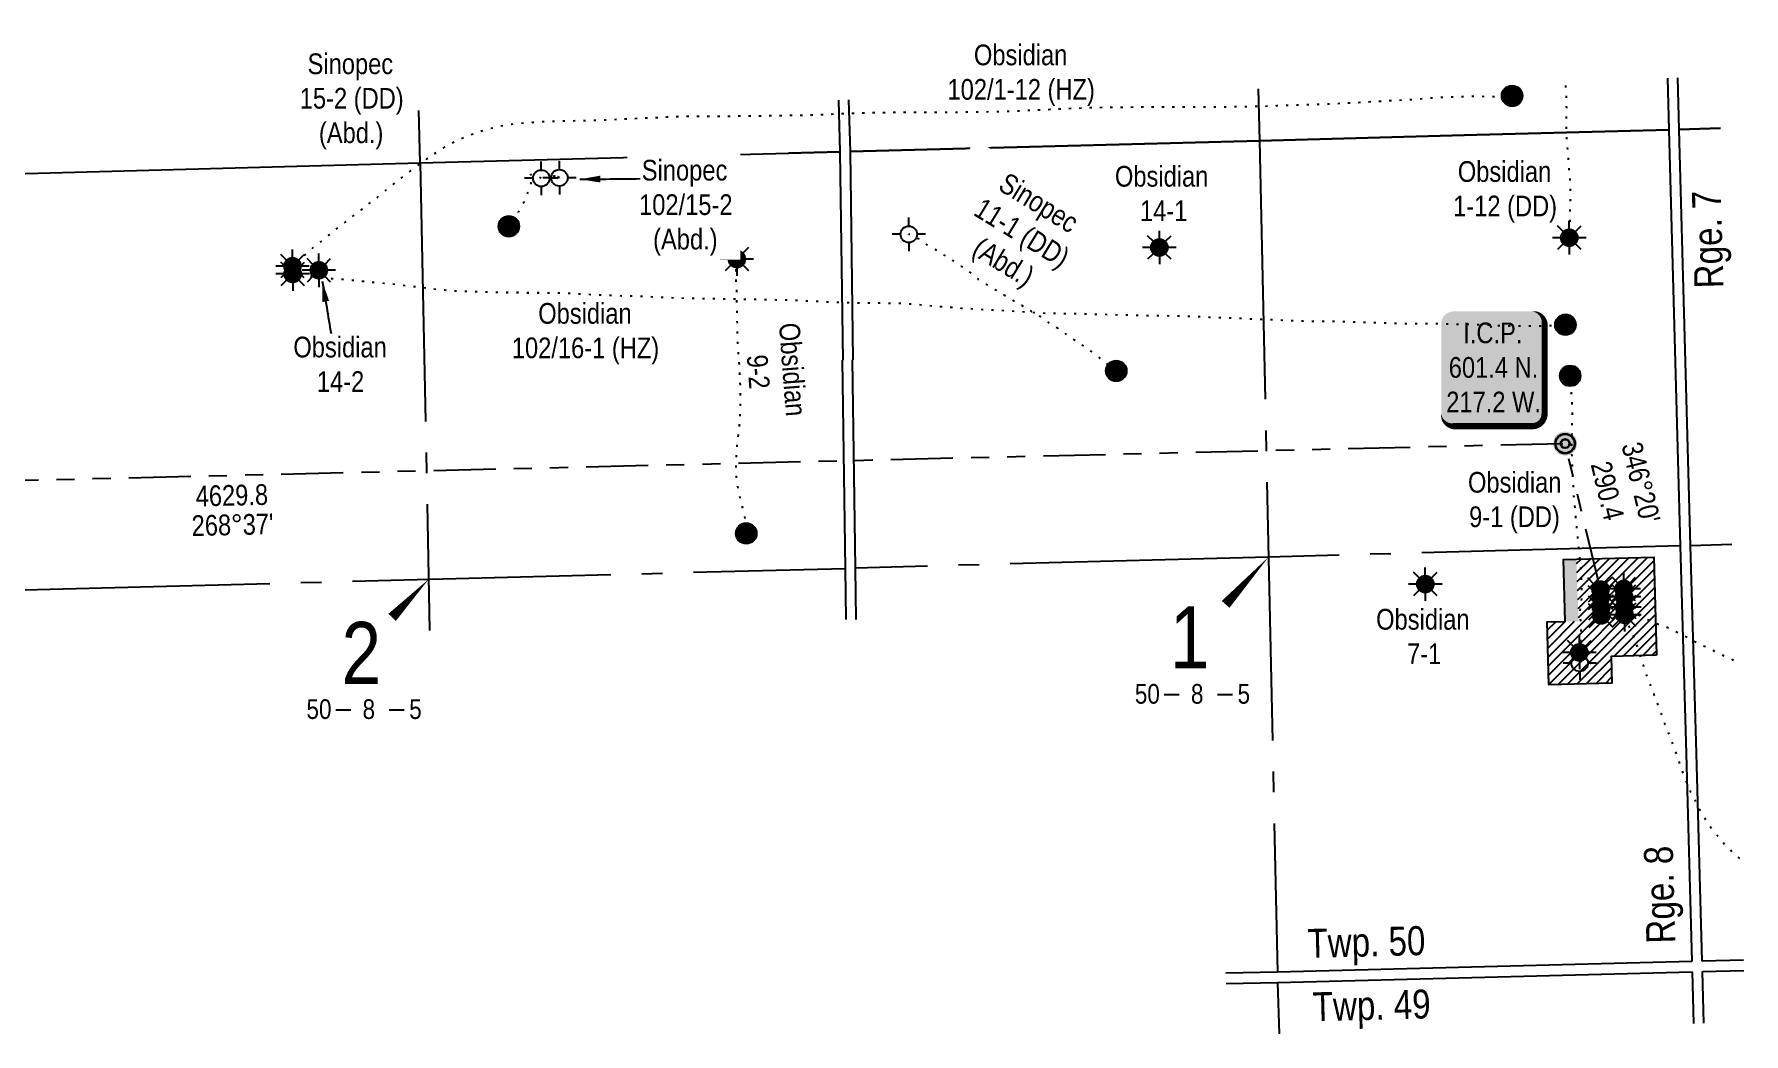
# Model space of a CAD drawing. Extents: x 626550 to 632078, y 5902939 to 5909485.
# Drawn here: x 630895 to 631722, y 5902939 to 5903422 of the extents above; entities that cross this region are included whole.
import ezdxf
from ezdxf.enums import TextEntityAlignment as Align

# ---------------------------------------------------------------- set-up
doc = ezdxf.new("R2010")
doc.units = 0
doc.header["$LTSCALE"] = 5
for name, pattern in [('foc-DOT', [1, 0.2, -0.8]), ('foc-DRILLPATH', [14.75, 6, -1.75, 1.75, -1.75, 1.75, -1.75]), ('foc-QUARTERLINE', [33, 25, -3, 2, -3])]:
    doc.linetypes.add(name, pattern=pattern)
for name, color, linetype in [('10', 1, 'Continuous'), ('9', 3, 'Continuous'), ('AB_SEC_N83UTMz11', 7, 'Continuous'), ('ABADATA-DRILL', 8, 'foc-DOT'), ('ABADATA-DRILL-T', 8, 'Continuous'), ('CG-NOTES', 7, 'Continuous'), ('D-TXT', 6, 'Continuous'), ('L-BD', 7, 'Continuous'), ('L-MON', 1, 'Continuous'), ('L-QSEC', 8, 'foc-QUARTERLINE'), ('L-SEC', 7, 'Continuous'), ('L-SECLBL', 7, 'Continuous'), ('L-SECQ', 8, 'foc-QUARTERLINE'), ('P-PDRILLPATH', 12, 'foc-DRILLPATH'), ('P-PROPOSED', 10, 'Continuous'), ('P-PROPOSED-EXISTING-H', 59, 'Continuous'), ('P-PROPOSED-H', 21, 'Continuous')]:
    doc.layers.add(name, color=color, linetype=linetype)
doc.styles.add('80', font='ARIALN.TTF', dxfattribs={"height": 10})
doc.styles.add('80CG', font='ARIALN.TTF', dxfattribs={"height": 10})
doc.styles.add('80L', font='ARIALN.TTF', dxfattribs={"height": 10})
doc.styles.add('SIMPLEX', font='ARIALN.TTF')
doc.dimstyles.new('Compass 5 000', dxfattribs={"dimscale": 5, "dimtxt": 9, "dimasz": 2, "dimexe": 0.2, "dimexo": 0.0625, "dimgap": 0.5, "dimtad": 0, "dimtih": 1, "dimtoh": 1, "dimzin": 0, "dimdsep": 46, "dimtxsty": '80CG', "dimcen": 0.1, "dimse1": 1, "dimse2": 1, "dimclrd": 256, "dimclrt": 256, "dimaunit": 1, "dimadec": 4, "dimazin": 0, "dimtfac": 0.06, "dimtofl": 0, "dimtmove": 0, "dimatfit": 1, "dimfxl": 0.2, "dimtolj": 1, "dimtzin": 0, "dimlwd": -1, "dimarcsym": 0})

# ---------------------------------------------------------------- blocks, each defined once
blk = doc.blocks.new('L-SECLBL')
at = {"layer": '9', "color": 7}
for p, q in [((-5.08, -27.83), (-12.29, -27.83)), ((20.7, -27.83), (13.5, -27.83))]:
    blk.add_line(p, q, dxfattribs=at)
at = {"layer": '10', "color": 2, "style": 'SIMPLEX'}
blk.add_attdef('SEC', text='', height=30, dxfattribs=at).set_placement((0, 0), align=Align.MIDDLE)
at = {"layer": '10', "color": 5, "style": '80L'}
blk.add_attdef('TWP', text='', height=9.5, dxfattribs=at).set_placement((-14.43, -27.37), align=Align.MIDDLE_RIGHT)
blk.add_attdef('RGE', text='', height=9.5, dxfattribs=at).set_placement((3.62, -27.37), align=Align.MIDDLE_CENTER)
blk.add_attdef('MER', text='', height=9.5, dxfattribs=at).set_placement((23.17, -27.37), align=Align.MIDDLE_LEFT)
blk = doc.blocks.new('BH-Existing')
at = {"layer": 'ABADATA-DRILL-T'}
h = blk.add_hatch(color=256, dxfattribs=at)
h.dxf.hatch_style = 1
edge = h.paths.add_edge_path()
edge.add_arc((0, 0), 0.5, 0, 360)
blk.add_circle((0, 0), 0.5, dxfattribs=at)
blk = doc.blocks.new('GAS')
h = blk.add_hatch(color=255)
h.dxf.hatch_style = 1
edge = h.paths.add_edge_path()
edge.add_arc((0, 0), 0.9, 0, 360)
for p, q in [((-0.81, 0), (-1.62, 0)), ((-0.57, 0.57), (-1.14, 1.14)), ((0, 0.81), (0, 1.62)), ((0.57, 0.57), (1.14, 1.14)), ((1.62, 0), (0.81, 0)), ((-0.57, -0.57), (-1.14, -1.14)), ((0, -0.81), (0, -1.62)), ((1.14, -1.14), (0.57, -0.57))]:
    blk.add_line(p, q)
blk.add_circle((0, 0), 0.8)
blk = doc.blocks.new('GABD')
for p, q in [((-0.81, 0), (-1.62, 0)), ((0, 0.81), (0, 1.62)), ((1.62, 0), (0.81, 0)), ((0, -0.81), (0, -1.62))]:
    blk.add_line(p, q)
blk.add_circle((0, 0), 0.8)
blk = doc.blocks.new('WC')
at = {"layer": 'L-MON'}
h = blk.add_hatch(color=255, dxfattribs=at)
h.dxf.hatch_style = 1
edge = h.paths.add_edge_path()
edge.add_arc((0, 0), 0.9, 0, 360)
at = {"layer": 'L-MON', "color": 240, "flags": 128}
for points in [[(-0.62, 0.5), (-1.23, 1.12)], [(0.52, 0.61), (1.13, 1.21)], [(-1.18, -1.18), (-0.56, -0.57)], [(1.16, -1.18), (0.56, -0.57)]]:
    blk.add_lwpolyline(points, dxfattribs=at)
at = {"layer": 'L-MON', "color": 240}
for radius in [0.8, 0.373]:
    blk.add_circle((0, 0), radius, dxfattribs=at)
blk = doc.blocks.new('plbh')
at = {"layer": 'L-MON'}
h = blk.add_hatch(color=255, dxfattribs=at)
h.dxf.hatch_style = 1
edge = h.paths.add_edge_path()
edge.add_arc((0, 0), 1.16, 0, 360)
h = blk.add_hatch(color=256, dxfattribs=at)
h.dxf.hatch_style = 1
h.paths.add_polyline_path([(-0.96, 0, 1), (0.96, 0, 1)])
h.paths.add_polyline_path([(0.91, 0, -1), (-0.91, 0, -1)], flags=16)
h.paths.add_polyline_path([(0.45, 0, -1), (-0.45, 0, -1)], flags=0)
h = blk.add_hatch(color=256, dxfattribs=at)
h.dxf.hatch_style = 1
h.paths.add_polyline_path([(-0.45, 0, 1), (0.45, 0, 1)])
h.paths.add_polyline_path([(0.4, 0, -1), (-0.4, 0, -1)], flags=16)
at = {"layer": 'L-MON', "color": 240}
for radius in [0.96, 0.91, 0.45, 0.4]:
    blk.add_circle((0, 0), radius, dxfattribs=at)
blk = doc.blocks.new('*U527')
h = blk.add_hatch(color=255)
edge = h.paths.add_edge_path()
edge.add_line((-19, -28.5), (19, -28.5))
edge.add_arc((19, -22.5), 6, 270, 360)
edge.add_line((25, -22.5), (25, 21))
edge.add_arc((19, 21), 6, 0, 90)
edge.add_line((19, 27), (-19, 27))
edge.add_arc((-19, 21), 6, 90, 180)
edge.add_line((-25, 21), (-25, -22.5))
edge.add_arc((-19, -22.5), 6, 180, 270)
at = {"color": 14, "flags": 128}
blk.add_lwpolyline([(-19, -28.5, 3, 3, 0), (19, -28.5, 3, 3, 0.414214), (25, -22.5, 3, 3, 0), (25, 21, 3, 0, 0.414214), (19, 27, 0, 0, 0), (-19, 27, 0, 0, 0.414214), (-25, 21, 0, 0, 0), (-25, -22.5, 0, 3, 0.414214)], format="xyseb", close=True, dxfattribs=at)
at = {"color": 14, "style": '80'}
blk.add_attdef('ENTER_TEXT_001', (-26.85, -4.92), '', height=10, dxfattribs=at)

msp = doc.modelspace()

# ---------------------------------------------------------------- hatches: boundary and pattern name
at = {"layer": 'P-PROPOSED-EXISTING-H'}
h = msp.add_hatch(dxfattribs=at)
h.set_pattern_fill('ANSI31', color=256, scale=0.99968, style=0)
h.set_pattern_definition([(45, (267.639, 3033.316), (-2.2443463282, 2.2443463282), [])])
h.paths.add_polyline_path([(631641.574, 5903138.596), (631640.579, 5903168.566), (631678.055, 5903169.569), (631679.329, 5903122.102), (631657.283, 5903121.512), (631657.613, 5903108.586), (631627.155, 5903107.792), (631626.372, 5903138.252)])
at = {"layer": 'P-PROPOSED-H'}
h = msp.add_hatch(color=256, dxfattribs=at)
h.dxf.hatch_style = 1
h.paths.add_polyline_path([(631641.574, 5903138.596), (631640.579, 5903168.566), (631634.337, 5903168.398), (631635.141, 5903138.469)])

# ---------------------------------------------------------------- linework, layer by layer
at = {"layer": 'AB_SEC_N83UTMz11'}
for p, q in [((631684.532, 5903401.09), (631685.221, 5903376.107)), ((631690.247, 5903376.253), (631689.558, 5903401.236)), ((631283.597, 5903390.474), (631284.353, 5903365.493)), ((631289.379, 5903365.625), (631288.623, 5903390.607)), ((631586.27, 5903373.454), (631487.319, 5903370.8)), ((631685.221, 5903376.107), (631586.27, 5903373.454)), ((631710.211, 5903376.835), (631690.247, 5903376.253)), ((631284.353, 5903365.493), (631259.368, 5903364.827)), ((631259.368, 5903364.827), (631284.353, 5903365.493)), ((631284.353, 5903365.493), (631285.769, 5903264.784)), ((631388.349, 5903368.213), (631289.379, 5903365.625)), ((631487.319, 5903370.8), (631388.349, 5903368.213)), ((631285.412, 5903264.834), (631286.827, 5903164.124)), ((631286.827, 5903164.124), (631287.182, 5903139.337))]:
    msp.add_line(p, q, dxfattribs=at)
at = {"layer": 'ABADATA-DRILL', "flags": 128}
for points in [[(631139.884, 5903352.672), (631139.314, 5903352.857), (631138.209, 5903353.202), (631137.068, 5903353.519), (631136.007, 5903353.875), (631135.139, 5903354.162), (631134.69, 5903354.312), (631134.61, 5903354.412), (631134.665, 5903354.506), (631134.95, 5903354.429), (631135.359, 5903354.195), (631135.379, 5903354.186), (631135.402, 5903354.174), (631135.424, 5903354.159), (631135.445, 5903354.132), (631135.459, 5903354.088), (631135.468, 5903354.03), (631135.472, 5903353.963), (631135.472, 5903353.881), (631135.467, 5903353.79), (631135.462, 5903353.695), (631135.448, 5903353.585), (631135.429, 5903353.439), (631135.404, 5903353.263), (631135.376, 5903353.075), (631135.347, 5903352.874), (631135.318, 5903352.646), (631135.28, 5903352.39), (631135.245, 5903352.116), (631135.198, 5903351.83), (631135.138, 5903351.538), (631135.064, 5903351.226), (631134.981, 5903350.881), (631134.89, 5903350.548), (631134.782, 5903350.18), (631134.66, 5903349.792), (631134.516, 5903349.393), (631134.35, 5903348.981), (631134.181, 5903348.558), (631134.02, 5903348.141), (631133.85, 5903347.694), (631133.68, 5903347.209), (631133.517, 5903346.697), (631133.339, 5903346.155), (631133.146, 5903345.597), (631132.939, 5903345.021), (631132.725, 5903344.445), (631132.518, 5903343.867), (631132.288, 5903343.235), (631132.037, 5903342.608), (631131.745, 5903341.955), (631131.432, 5903341.304), (631131.11, 5903340.66), (631130.772, 5903340.035), (631130.416, 5903339.415), (631130.055, 5903338.798), (631129.688, 5903338.143), (631129.35, 5903337.508), (631129.014, 5903336.869), (631128.67, 5903336.214), (631128.339, 5903335.595), (631128.012, 5903335.003), (631127.661, 5903334.404), (631127.304, 5903333.836), (631127.037, 5903333.446), (631126.364, 5903332.513), (631124.191, 5903329.493)], [(631148.648, 5903352.911), (631148.632, 5903352.918), (631148.095, 5903353.198), (631147.452, 5903353.551), (631146.149, 5903354.311), (631145.712, 5903354.564), (631145.633, 5903354.609), (631145.514, 5903354.666), (631145.403, 5903354.681), (631145.317, 5903354.636), (631145.272, 5903354.527), (631145.257, 5903354.369), (631145.256, 5903354.194), (631145.268, 5903354.044), (631145.311, 5903353.84), (631145.34, 5903353.774), (631145.379, 5903353.72), (631145.476, 5903353.667), (631145.608, 5903353.691), (631145.675, 5903353.713), (631145.811, 5903353.751), (631145.931, 5903353.777), (631146.023, 5903353.78), (631146.066, 5903353.773), (631146.106, 5903353.767), (631146.179, 5903353.749), (631146.266, 5903353.749), (631146.408, 5903353.773), (631146.498, 5903353.793), (631146.59, 5903353.815), (631146.913, 5903353.891), (631146.95, 5903353.902), (631147.084, 5903353.939), (631147.203, 5903353.979), (631147.263, 5903353.998), (631147.317, 5903354.007), (631147.401, 5903353.982), (631147.417, 5903353.918), (631147.452, 5903353.831), (631147.557, 5903353.739), (631147.682, 5903353.665), (631147.836, 5903353.599), (631147.934, 5903353.579), (631148.048, 5903353.54), (631148.144, 5903353.502), (631148.255, 5903353.478), (631148.36, 5903353.461), (631148.456, 5903353.443), (631148.541, 5903353.428), (631148.617, 5903353.407), (631148.687, 5903353.389), (631148.75, 5903353.379), (631148.798, 5903353.355), (631148.846, 5903353.331), (631148.897, 5903353.315), (631148.93, 5903353.291), (631148.943, 5903353.266), (631148.939, 5903353.236), (631148.93, 5903353.176), (631148.953, 5903353.099), (631148.99, 5903353.028), (631149.02, 5903352.918), (631149.034, 5903352.879), (631149.049, 5903352.867)], [(631317.987, 5903325.713), (631317.987, 5903325.713), (631317.944, 5903325.714), (631317.832, 5903325.701), (631317.723, 5903325.655), (631317.657, 5903325.609), (631317.618, 5903325.575), (631317.665, 5903325.584), (631317.796, 5903325.635), (631317.928, 5903325.679), (631317.97, 5903325.682), (631318.015, 5903325.681), (631318.068, 5903325.675), (631318.141, 5903325.659), (631318.259, 5903325.623), (631318.413, 5903325.564), (631318.585, 5903325.496), (631318.767, 5903325.419), (631318.958, 5903325.324), (631319.161, 5903325.22), (631319.387, 5903325.096), (631319.648, 5903324.95), (631319.94, 5903324.791), (631320.26, 5903324.622), (631320.6, 5903324.446), (631320.965, 5903324.256), (631321.349, 5903324.036), (631321.746, 5903323.792), (631322.168, 5903323.529), (631322.613, 5903323.246), (631323.074, 5903322.941), (631323.556, 5903322.604), (631324.064, 5903322.237), (631324.582, 5903321.856), (631325.115, 5903321.473), (631325.671, 5903321.096), (631326.256, 5903320.732), (631326.863, 5903320.373), (631327.491, 5903320.005), (631328.124, 5903319.632), (631328.742, 5903319.267), (631329.337, 5903318.91), (631329.924, 5903318.551), (631331.074, 5903317.84), (631331.606, 5903317.494), (631332.123, 5903317.148), (631332.643, 5903316.802), (631333.16, 5903316.459), (631333.679, 5903316.138), (631334.228, 5903315.833), (631334.814, 5903315.511), (631335.429, 5903315.153), (631336.035, 5903314.774), (631336.613, 5903314.4), (631337.183, 5903314.035), (631337.756, 5903313.666), (631338.323, 5903313.301), (631338.863, 5903312.956), (631339.405, 5903312.6), (631339.948, 5903312.22), (631340.482, 5903311.807), (631341.032, 5903311.372), (631341.626, 5903310.945), (631342.26, 5903310.538), (631342.911, 5903310.138), (631343.565, 5903309.74), (631344.209, 5903309.34), (631344.845, 5903308.92), (631345.508, 5903308.465), (631346.181, 5903307.986), (631346.853, 5903307.489), (631347.507, 5903306.977), (631348.147, 5903306.454), (631348.774, 5903305.926), (631349.386, 5903305.398), (631349.983, 5903304.879), (631350.597, 5903304.373), (631351.238, 5903303.878), (631351.878, 5903303.42), (631352.512, 5903303.005), (631353.136, 5903302.614), (631353.759, 5903302.234), (631354.394, 5903301.856), (631355.02, 5903301.48), (631355.615, 5903301.126), (631356.169, 5903300.794), (631356.708, 5903300.458), (631357.243, 5903300.125), (631357.797, 5903299.78), (631358.367, 5903299.426), (631358.932, 5903299.071), (631359.504, 5903298.727), (631360.076, 5903298.39), (631360.641, 5903298.053), (631361.193, 5903297.715), (631361.76, 5903297.37), (631362.403, 5903296.973), (631362.97, 5903296.638), (631363.549, 5903296.321), (631364.118, 5903296.012), (631364.654, 5903295.696), (631365.171, 5903295.37), (631365.705, 5903295.047), (631366.258, 5903294.735), (631366.819, 5903294.43), (631367.393, 5903294.128), (631368.011, 5903293.827), (631368.67, 5903293.503), (631369.388, 5903293.145), (631370.107, 5903292.752), (631370.786, 5903292.335), (631371.451, 5903291.89), (631372.149, 5903291.414), (631372.89, 5903290.937), (631373.63, 5903290.477), (631374.337, 5903290.029), (631375.005, 5903289.589), (631375.667, 5903289.16), (631376.351, 5903288.726), (631377.028, 5903288.312), (631377.692, 5903287.9), (631378.371, 5903287.488), (631379.054, 5903287.094), (631379.718, 5903286.714), (631380.34, 5903286.351), (631380.94, 5903286.005), (631382.147, 5903285.285), (631382.736, 5903284.906), (631383.792, 5903284.137), (631384.265, 5903283.75), (631385.229, 5903282.994), (631386.236, 5903282.293), (631386.735, 5903281.969), (631387.226, 5903281.653), (631387.747, 5903281.339), (631388.317, 5903281.007), (631388.904, 5903280.666), (631389.493, 5903280.327), (631390.128, 5903279.966), (631390.739, 5903279.575), (631391.313, 5903279.171), (631391.867, 5903278.768), (631392.4, 5903278.365), (631392.937, 5903277.96), (631393.468, 5903277.562), (631393.991, 5903277.173), (631394.509, 5903276.797), (631395.009, 5903276.438), (631395.509, 5903276.084), (631396.024, 5903275.736), (631396.561, 5903275.388), (631397.111, 5903275.033), (631397.689, 5903274.653), (631398.282, 5903274.254), (631398.889, 5903273.846), (631399.498, 5903273.44), (631400.117, 5903273.024), (631400.738, 5903272.608), (631401.35, 5903272.195), (631401.964, 5903271.774), (631402.581, 5903271.356), (631403.202, 5903270.94), (631403.822, 5903270.514), (631404.439, 5903270.069), (631405.052, 5903269.61), (631405.667, 5903269.142), (631406.283, 5903268.661), (631406.904, 5903268.168), (631407.523, 5903267.672), (631408.14, 5903267.164), (631408.761, 5903266.653), (631412.224, 5903263.936), (631413.305, 5903263.113), (631417.986, 5903259.567)], [(631234.484, 5903313.617), (631234.487, 5903313.617), (631234.501, 5903313.555), (631234.483, 5903313.389), (631234.429, 5903313.083), (631234.348, 5903312.678), (631234.229, 5903312.167), (631234.097, 5903311.576), (631234.001, 5903310.888), (631233.968, 5903310.096), (631233.965, 5903309.191), (631233.958, 5903308.143), (631233.953, 5903306.967), (631233.959, 5903305.73), (631233.986, 5903304.395), (631234, 5903303.022), (631234.051, 5903301.533), (631234.136, 5903299.965), (631234.238, 5903298.267), (631234.312, 5903296.641), (631234.338, 5903294.851), (631234.342, 5903292.985), (631234.352, 5903291.057), (631234.379, 5903289.04), (631234.424, 5903287.02), (631234.484, 5903284.909), (631234.551, 5903282.655), (631234.632, 5903280.404), (631234.682, 5903278.117), (631234.702, 5903275.724), (631234.751, 5903273.372), (631234.865, 5903271.021), (631235.062, 5903268.653), (631235.294, 5903266.301), (631235.476, 5903263.933), (631235.608, 5903261.471), (631235.738, 5903259.108), (631235.868, 5903256.718), (631235.971, 5903254.315), (631236.017, 5903251.898), (631236.058, 5903249.663), (631236.126, 5903247.322), (631236.115, 5903244.986), (631236.048, 5903242.673), (631235.978, 5903240.375), (631235.876, 5903237.984), (631235.759, 5903235.745), (631235.572, 5903233.357), (631235.311, 5903230.996), (631235.044, 5903228.688), (631234.773, 5903226.34), (631234.518, 5903224.012), (631234.327, 5903221.666), (631234.198, 5903219.352), (631234.093, 5903216.968), (631233.993, 5903214.677), (631233.945, 5903212.309), (631233.997, 5903209.925), (631234.159, 5903207.561), (631234.48, 5903205.226), (631234.909, 5903202.9), (631235.39, 5903200.555), (631235.886, 5903198.34), (631236.483, 5903195.963), (631237.108, 5903193.704), (631237.69, 5903191.409), (631238.154, 5903189.163), (631238.518, 5903186.842), (631238.787, 5903184.494), (631239.039, 5903181.004)], [(631641.96, 5903123.783), (631641.96, 5903123.783), (631641.947, 5903123.788), (631641.858, 5903123.94), (631641.782, 5903124.356), (631641.849, 5903125.103), (631642.086, 5903126.098), (631642.389, 5903127.274), (631642.632, 5903128.543), (631642.767, 5903129.883), (631642.79, 5903131.319), (631642.775, 5903132.787), (631642.781, 5903134.27), (631642.755, 5903135.762), (631642.721, 5903137.267), (631642.67, 5903138.748), (631642.55, 5903140.186), (631642.402, 5903141.757), (631642.369, 5903143.299), (631642.503, 5903144.901), (631642.727, 5903146.583), (631642.988, 5903148.348), (631643.144, 5903150.046), (631643.147, 5903152.027), (631643.107, 5903153.926), (631643.073, 5903155.949), (631643.036, 5903158.026), (631642.996, 5903160.018), (631642.89, 5903162.148), (631642.698, 5903164.371), (631642.465, 5903166.581), (631642.247, 5903168.863), (631642.038, 5903171.178), (631641.766, 5903173.527), (631641.528, 5903175.864), (631641.322, 5903178.104), (631641.05, 5903180.597), (631640.837, 5903182.88), (631640.645, 5903185.145), (631640.422, 5903187.5), (631640.209, 5903189.87), (631640.025, 5903192.178), (631639.788, 5903194.62), (631639.556, 5903196.862), (631639.352, 5903199.195), (631639.194, 5903201.561), (631639.08, 5903203.949), (631638.963, 5903206.312), (631638.837, 5903208.682), (631638.73, 5903211.037), (631638.644, 5903213.403), (631638.537, 5903215.771), (631638.431, 5903218.154), (631638.383, 5903220.534), (631638.37, 5903222.912), (631638.374, 5903225.288), (631638.391, 5903227.679), (631638.457, 5903230.092), (631638.518, 5903232.412), (631638.56, 5903234.769), (631638.662, 5903237.135), (631638.672, 5903239.517), (631638.571, 5903241.892), (631638.476, 5903244.265), (631638.33, 5903246.647), (631638.152, 5903248.913), (631637.983, 5903251.242), (631637.816, 5903253.573), (631637.539, 5903257.184)], [(631664.049, 5903141.653), (631664.03, 5903141.627), (631663.948, 5903141.622), (631663.816, 5903141.674), (631663.768, 5903141.6), (631663.79, 5903141.375), (631663.808, 5903141.151), (631663.792, 5903140.938), (631663.704, 5903140.75), (631663.669, 5903140.679), (631663.664, 5903140.662), (631663.573, 5903140.602), (631663.548, 5903140.801), (631663.641, 5903140.956), (631663.718, 5903141.068), (631663.583, 5903141.162), (631663.521, 5903141.426), (631663.568, 5903141.887), (631663.468, 5903142.254), (631663.317, 5903142.37), (631663.251, 5903142.038), (631663.256, 5903141.946), (631663.266, 5903141.854), (631663.282, 5903141.737), (631663.326, 5903141.575), (631663.412, 5903141.38), (631663.52, 5903141.175), (631663.654, 5903140.957), (631663.841, 5903140.674), (631664.076, 5903140.323), (631664.343, 5903139.898), (631664.606, 5903139.437), (631664.854, 5903138.964), (631665.075, 5903138.482), (631665.264, 5903137.965), (631665.45, 5903137.405), (631665.652, 5903136.778), (631665.886, 5903136.101), (631666.181, 5903135.382), (631666.537, 5903134.636), (631666.936, 5903133.847), (631667.373, 5903132.979), (631667.829, 5903132.016), (631668.298, 5903130.971), (631668.752, 5903129.856), (631669.164, 5903128.689), (631669.543, 5903127.474), (631669.916, 5903126.181), (631670.298, 5903124.864), (631670.71, 5903123.505), (631671.187, 5903122.082), (631671.724, 5903120.584), (631672.262, 5903119.036), (631672.776, 5903117.449), (631673.279, 5903115.818), (631673.808, 5903114.124), (631674.383, 5903112.409), (631675.048, 5903110.625), (631675.788, 5903108.812), (631676.564, 5903106.972), (631677.323, 5903105.11), (631678.066, 5903103.208), (631678.754, 5903101.403), (631678.797, 5903101.292), (631679.511, 5903099.343), (631680.213, 5903097.37), (631680.889, 5903095.44), (631680.913, 5903095.371), (631681.639, 5903093.352), (631682.406, 5903091.303), (631683.202, 5903089.211), (631684.02, 5903087.101), (631684.846, 5903084.99), (631685.668, 5903082.87), (631686.479, 5903080.734), (631687.289, 5903078.585), (631688.082, 5903076.404), (631688.861, 5903074.187), (631689.649, 5903071.925), (631690.428, 5903069.686), (631691.219, 5903067.419), (631692.042, 5903065.151), (631692.878, 5903062.951), (631693.749, 5903060.739), (631693.76, 5903060.712), (631694.669, 5903058.494), (631695.647, 5903056.297), (631696.684, 5903054.168), (631697.788, 5903052.042), (631698.905, 5903049.92), (631700.041, 5903047.805), (631701.222, 5903045.705), (631702.457, 5903043.646), (631703.748, 5903041.613), (631705.094, 5903039.619), (631706.516, 5903037.653), (631707.982, 5903035.757), (631709.482, 5903033.946), (631711.068, 5903032.136), (631712.679, 5903030.385), (631714.345, 5903028.66), (631716.019, 5903027.004), (631717.775, 5903025.369), (631719.546, 5903023.817), (631720.023, 5903023.419)], [(631663.946, 5903145.407), (631663.926, 5903145.414), (631663.84, 5903145.441), (631663.691, 5903145.5), (631663.526, 5903145.583), (631663.34, 5903145.695), (631663.303, 5903145.754), (631663.515, 5903145.72), (631663.644, 5903145.666), (631663.639, 5903145.636), (631663.633, 5903145.583), (631663.611, 5903145.48), (631663.609, 5903145.362), (631663.652, 5903145.189), (631663.73, 5903145.078), (631663.776, 5903145.039), (631663.592, 5903144.902), (631663.427, 5903144.82), (631663.453, 5903144.86), (631663.485, 5903144.806), (631663.51, 5903144.707), (631663.513, 5903144.692), (631663.516, 5903144.68), (631663.526, 5903144.652), (631663.581, 5903144.584), (631663.696, 5903144.492), (631663.879, 5903144.402), (631664.133, 5903144.317), (631664.456, 5903144.215), (631664.83, 5903144.088), (631665.254, 5903143.937), (631665.717, 5903143.765), (631666.205, 5903143.566), (631666.714, 5903143.327), (631667.272, 5903143.055), (631667.928, 5903142.763), (631668.671, 5903142.461), (631669.486, 5903142.116), (631670.333, 5903141.717), (631671.192, 5903141.28), (631672.065, 5903140.827), (631672.948, 5903140.371), (631673.861, 5903139.923), (631674.841, 5903139.488), (631675.866, 5903139.058), (631676.913, 5903138.617), (631677.976, 5903138.171), (631679.097, 5903137.704), (631680.295, 5903137.227), (631681.612, 5903136.726), (631682.995, 5903136.206), (631684.428, 5903135.633), (631685.884, 5903134.996), (631687.399, 5903134.275), (631688.954, 5903133.497), (631690.549, 5903132.689), (631692.176, 5903131.848), (631693.811, 5903130.976), (631695.469, 5903130.073), (631697.149, 5903129.174), (631698.917, 5903128.263), (631700.738, 5903127.365), (631702.566, 5903126.475), (631704.437, 5903125.557), (631706.288, 5903124.638), (631708.147, 5903123.708), (631710.055, 5903122.783), (631712.034, 5903121.855), (631714.051, 5903120.928), (631716.1, 5903119.989), (631717.358, 5903119.407)]]:
    msp.add_lwpolyline(points, dxfattribs=at)
at = {"layer": 'L-QSEC'}
for p, q in [((631081.355, 5903360.083), (631080.618, 5903385.391)), ((631081.355, 5903360.083), (631085.88, 5903134.144)), ((630883.605, 5903153.571), (631286.827, 5903164.124))]:
    msp.add_line(p, q, dxfattribs=at)
at = {"layer": 'L-SEC'}
for p, q in [((631487.319, 5903370.8), (631586.27, 5903373.454)), ((631586.27, 5903373.454), (631685.221, 5903376.107)), ((631685.221, 5903376.107), (631687.994, 5903275.628)), ((631690.247, 5903376.253), (631710.211, 5903376.835)), ((631693.02, 5903275.774), (631690.247, 5903376.253)), ((631289.379, 5903365.625), (631388.349, 5903368.213)), ((631290.795, 5903264.919), (631289.379, 5903365.625)), ((631388.349, 5903368.213), (631487.319, 5903370.8)), ((631687.994, 5903275.628), (631690.713, 5903174.941)), ((631695.74, 5903175.082), (631693.02, 5903275.774)), ((631291.853, 5903164.262), (631290.438, 5903264.968)), ((631690.713, 5903174.941), (631693.576, 5903074.577)), ((631698.601, 5903074.723), (631695.74, 5903175.082)), ((631292.208, 5903139.466), (631291.853, 5903164.262)), ((631693.576, 5903074.577), (631696.351, 5902974.093)), ((631701.378, 5902974.22), (631698.601, 5903074.723)), ((631495.938, 5902969.006), (631470.953, 5902968.413)), ((631596.161, 5902971.506), (631495.938, 5902969.006)), ((631696.351, 5902974.093), (631596.161, 5902971.506)), ((631596.286, 5902966.48), (631696.492, 5902969.066)), ((631696.492, 5902969.066), (631697.198, 5902944.081)), ((631721.374, 5902974.782), (631701.378, 5902974.22)), ((631701.519, 5902969.191), (631721.513, 5902969.753)), ((631702.224, 5902944.225), (631701.519, 5902969.191)), ((631471.061, 5902963.386), (631496.046, 5902963.98)), ((631496.046, 5902963.98), (631596.286, 5902966.48))]:
    msp.add_line(p, q, dxfattribs=at)
at = {"layer": 'L-SEC', "flags": 128}
msp.add_lwpolyline([(630878.51, 5903354.63), (631081.355, 5903360.083), (631259.368, 5903364.827)], dxfattribs=at)
at = {"layer": 'L-SECLBL', "flags": 128}
for points in [[(631491.629, 5903169.611, 0, 4.998, 0), (631470.871, 5903146.713, 0, 0, 0)], [(631085.386, 5903158.851, 0, 4.998, 0), (631067.727, 5903140.438, 0, 0, 0)]]:
    msp.add_lwpolyline(points, format="xyseb", dxfattribs=at)
at = {"layer": 'L-SECQ'}
for p, q in [((631486.592, 5903395.849), (631487.319, 5903370.8)), ((631487.319, 5903370.8), (631495.927, 5902969.006)), ((631690.713, 5903174.941), (631491.629, 5903169.611)), ((631715.796, 5903175.671), (631695.74, 5903175.082)), ((631491.628, 5903169.612), (631291.853, 5903164.262)), ((631496.046, 5902963.98), (631496.71, 5902939.16))]:
    msp.add_line(p, q, dxfattribs=at)
at = {"layer": 'P-PROPOSED', "flags": 128}
msp.add_lwpolyline([(631679.329, 5903122.102), (631657.283, 5903121.512), (631657.613, 5903108.586), (631627.155, 5903107.792), (631626.372, 5903138.252), (631635.141, 5903138.469), (631634.337, 5903168.398), (631678.055, 5903169.569)], close=True, dxfattribs=at)

# ---------------------------------------------------------------- block references
at = {"layer": 'ABADATA-DRILL-T'}
for name, p, xscale, yscale, zscale in [('BH-Existing', (631609.413, 5903392.5), 9.996803199999999, 9.996803199999999, 9.996803199999999), ('GABD', (631139.884, 5903352.672), 4.998401599999999, 4.998401599999999, 4.998401599999999), ('GABD', (631148.648, 5903352.911), 4.998401599999999, 4.998401599999999, 4.998401599999999), ('BH-Existing', (631124.191, 5903329.483), 9.996803199999999, 9.996803199999999, 9.996803199999999), ('BH-Existing', (631635.213, 5903281.855), 9.996803199999999, 9.996803199999999, 9.996803199999999), ('BH-Existing', (631417.986, 5903259.567), 9.996803199999999, 9.996803199999999, 9.996803199999999), ('BH-Existing', (631637.539, 5903257.184), 9.996803199999999, 9.996803199999999, 9.996803199999999), ('BH-Existing', (631239.033, 5903181.002), 9.996803199999999, 9.996803199999999, 9.996803199999999)]:
    msp.add_blockref(name, p, dxfattribs=dict(at, xscale=xscale, yscale=yscale, zscale=zscale))
at = {"layer": 'ABADATA-DRILL-T', "color": 6, "xscale": 4.998401599999999, "yscale": 4.998401599999999, "zscale": 4.998401599999999}
for name, p in [('GAS', (631438.815, 5903319.225)), ('GAS', (631019.556, 5903310.171)), ('GAS', (631032.264, 5903308.206)), ('GAS', (631234.484, 5903313.617)), ('GAS', (631019.641, 5903306.417)), ('GAS', (631567.465, 5903156.515)), ('GAS', (631663.469, 5903154.189)), ('GAS', (631663.574, 5903150.44)), ('GAS', (631663.7, 5903145.436)), ('GAS', (631663.796, 5903141.688)), ('GAS', (631641.978, 5903123.508)), ('GABD', (631642.161, 5903118.334))]:
    msp.add_blockref(name, p, dxfattribs=at)
at = {"layer": 'CG-NOTES', "color": 3}
ref = msp.add_blockref('*U527', (631600.168, 5903261.335), dxfattribs=dict(at, xscale=0.99968032, yscale=0.99968032, zscale=0.99968032))
ref.add_attrib('ENTER_TEXT_001', 'I.C.P.', (631585.793, 5903272.954), dxfattribs={"layer": '0', "color": 14, "height": 9.9968, "style": '80'})
ref.add_attrib('ENTER_TEXT_002', '601.4 N.', (631578.807, 5903256.252), dxfattribs={"layer": '0', "color": 14, "height": 9.9968, "style": '80'})
ref.add_attrib('ENTER_TEXT_003', '217.2 W.', (631577.579, 5903239.55), dxfattribs={"layer": '0', "color": 14, "height": 9.9968, "style": '80'})
at = {"layer": 'L-MON', "xscale": 4.998401599999999, "yscale": 4.998401599999999, "zscale": 4.998401599999999}
for p in [(631652.228, 5903153.889), (631652.328, 5903150.138), (631652.465, 5903145.144), (631652.563, 5903141.392)]:
    msp.add_blockref('WC', p, dxfattribs=at)
at = {"layer": 'L-SECLBL', "color": 6, "xscale": 0.99968032, "yscale": 0.99968032, "zscale": 0.99968032}
msp.add_blockref('L-SECLBL', (631453.491, 5903130.828), dxfattribs=at).add_auto_attribs({'SEC': '1', 'TWP': '50', 'RGE': '8', 'MER': '5'})
at = {"layer": 'L-SECLBL', "xscale": 0.99968032, "yscale": 0.99968032, "zscale": 0.99968032}
msp.add_blockref('L-SECLBL', (631052.82, 5903123.445), dxfattribs=at).add_auto_attribs({'SEC': '2', 'TWP': '50', 'RGE': '8', 'MER': '5'})

# ---------------------------------------------------------------- texts
at = {"layer": 'ABADATA-DRILL-T', "char_height": 9.9968, "attachment_point": 1, "style": '80L', "bg_fill": 2}
for s, width, insert in [('\\pi13.44;Obsidian\\P\\pi0.67125;102/1-12 (HZ)', 70.69958, (631335.686, 5903417.307)), ('\\pi2.9288;Obsidian\\P\\pi0.67164;1-12 (DD)', 49.67708, (631580.252, 5903360.933)), ('\\pi13.44;Obsidian\\P\\pi0.67125;102/16-1 (HZ)', 70.69958, (631124.949, 5903292.367))]:
    msp.add_mtext_dynamic_manual_height_columns(s, width=width, gutter_width=50, heights=[0], dxfattribs=dict(at, insert=insert))
at = {"layer": 'ABADATA-DRILL-T', "insert": (631264.729, 5903283.543), "char_height": 9.9968, "attachment_point": 1, "rotation": 274.396822, "style": '80L'}
msp.add_mtext_dynamic_manual_height_columns('\\pi0.35403;Obsidian\\P\\pi14.521;9-2', width=44.5276, gutter_width=50, heights=[0], dxfattribs=at)
at = {"layer": 'ABADATA-DRILL-T', "char_height": 9.9968, "attachment_point": 1, "style": '80L'}
for s, width, insert in [('\\pi0.35403;Obsidian\\P\\pi11.721;14-2', 44.5276, (631019.589, 5903276.086)), ('\\pi9.4948;Obsidian\\P\\pi24.452;7-1', 62.80905, (631534.17, 5903144.503))]:
    msp.add_mtext_dynamic_manual_height_columns(s, width=width, gutter_width=50, heights=[0], dxfattribs=dict(at, insert=insert))
at = {"layer": 'D-TXT', "color": 3, "char_height": 13.9955, "attachment_point": 1, "style": '80L'}
for s, width, insert, rotation in [('Rge. 7', 63.86109, (631697.683, 5903299.268), 91.581942), ('Rge. 8', 73.75526, (631674.428, 5902982.576), 91.581942), ('Twp. 50', 101.3954, (631510.282, 5902989.802), 1.478772), ('Twp. 49', 101.3954, (631512.823, 5902959.163), 1.478772)]:
    msp.add_mtext_dynamic_manual_height_columns(s, width=width, gutter_width=47.5, heights=[0], dxfattribs=dict(at, insert=insert, rotation=rotation))
at = {"layer": 'L-BD', "color": 3, "style": '80L'}
for s, p in [('4629.8', (630990.208, 5903199.443)), ("268°37'", (630990.549, 5903185.201))]:
    msp.add_text(s, height=9.9968, rotation=1.3742, dxfattribs=at).set_placement(p, align=Align.MIDDLE)

# ---------------------------------------------------------------- leaders
at = {"layer": 'ABADATA-DRILL-T', "path_type": 1}
msp.add_leader([(631033.943, 5903302.983), (631038.179, 5903277.584)], dimstyle='Compass 5 000', override={"dimgap": 0.5, "dimtad": 0}, dxfattribs=at)

# ---------------------------------------------------------------- next in the draw order: linework, layer by layer
at = {"layer": 'ABADATA-DRILL', "flags": 128}
msp.add_lwpolyline([(631637.263, 5903324.302), (631637.241, 5903324.201), (631637.162, 5903324.056), (631637.057, 5903323.989), (631636.933, 5903323.96), (631636.853, 5903323.935), (631636.896, 5903323.932), (631636.994, 5903323.987), (631637.104, 5903324.075), (631637.193, 5903324.145), (631637.27, 5903324.147), (631637.307, 5903324.088), (631637.325, 5903323.958), (631637.356, 5903323.754), (631637.347, 5903323.534), (631637.338, 5903323.494), (631637.334, 5903323.458), (631637.305, 5903323.498), (631637.266, 5903323.659), (631637.251, 5903323.926), (631637.264, 5903324.352), (631637.3, 5903324.956), (631637.343, 5903325.745), (631637.4, 5903326.679), (631637.474, 5903327.716), (631637.543, 5903328.856), (631637.575, 5903329.945), (631637.543, 5903331.2), (631637.47, 5903332.583), (631637.438, 5903333.998), (631637.457, 5903335.509), (631637.532, 5903337.117), (631637.607, 5903338.754), (631637.691, 5903340.437), (631637.705, 5903342.201), (631637.68, 5903344.001), (631637.697, 5903345.922), (631637.676, 5903347.852), (631637.607, 5903349.831), (631637.499, 5903351.909), (631637.343, 5903354.03), (631637.148, 5903356.196), (631636.987, 5903358.415), (631636.838, 5903360.654), (631636.664, 5903362.96), (631636.484, 5903365.218), (631636.3, 5903367.557), (631636.111, 5903369.95), (631635.949, 5903372.096), (631635.835, 5903374.416), (631635.781, 5903376.763), (631635.721, 5903379.005), (631635.712, 5903381.341), (631635.803, 5903383.739), (631635.845, 5903386.216), (631635.798, 5903388.558), (631635.754, 5903390.956), (631635.667, 5903393.194), (631635.515, 5903395.431), (631635.367, 5903397.81), (631635.234, 5903399.816)], dxfattribs=at)

# ---------------------------------------------------------------- next in the draw order: block references
at = {"layer": 'ABADATA-DRILL-T', "color": 6, "xscale": 4.998401599999999, "yscale": 4.998401599999999, "zscale": 4.998401599999999}
msp.add_blockref('GAS', (631637.098, 5903323.935), dxfattribs=at)

# ---------------------------------------------------------------- next in the draw order: texts
at = {"layer": 'ABADATA-DRILL-T', "insert": (631351.546, 5903364.472), "char_height": 9.9968, "attachment_point": 1, "rotation": 328.549691, "style": '80L', "bg_fill": 2}
msp.add_mtext_dynamic_manual_height_columns('\\pi16.349;Sinopec\\P\\pi12.561;11-1 (DD)\\P\\pi21.828;(Abd.)', width=73.4549, gutter_width=50, heights=[0], dxfattribs=at)
at = {"layer": 'ABADATA-DRILL-T', "insert": (631585.179, 5903210.731), "char_height": 9.9968, "attachment_point": 1, "style": '80L', "bg_fill": 3, "box_fill_scale": 1.15, "bg_fill_color": 256, "bg_fill_true_color": 256, "bg_fill_transparency": 0}
msp.add_mtext_dynamic_manual_height_columns('\\pi2.9261;Obsidian\\P\\pi3.4682;9-1 (DD)', width=49.6718, gutter_width=50, heights=[0], dxfattribs=at)

# ---------------------------------------------------------------- next in the draw order: linework, layer by layer
at = {"layer": 'ABADATA-DRILL', "flags": 128}
for points in [[(631019.556, 5903310.171), (631019.571, 5903310.177), (631019.618, 5903310.178), (631019.674, 5903310.162), (631019.742, 5903310.131), (631019.81, 5903310.1), (631019.856, 5903310.072), (631019.887, 5903310.04), (631019.903, 5903309.998), (631019.892, 5903309.948), (631019.88, 5903309.935), (631019.885, 5903309.925), (631019.89, 5903309.918), (631019.86, 5903309.917), (631019.791, 5903309.965), (631019.681, 5903309.992), (631019.56, 5903309.999), (631019.455, 5903310.018), (631019.342, 5903310.018), (631019.211, 5903309.959), (631019.068, 5903309.91), (631019.075, 5903309.838), (631019.199, 5903309.679), (631019.343, 5903309.698), (631019.585, 5903309.929), (631019.742, 5903310.121), (631019.749, 5903310.159), (631019.76, 5903310.187), (631019.768, 5903310.194), (631019.823, 5903310.281), (631019.999, 5903310.516), (631020.299, 5903310.881), (631020.739, 5903311.354), (631021.287, 5903311.886), (631021.909, 5903312.483), (631022.658, 5903313.179), (631023.579, 5903313.974), (631024.621, 5903314.84), (631025.734, 5903315.775), (631026.937, 5903316.861), (631028.316, 5903318.119), (631029.906, 5903319.457), (631031.615, 5903320.791), (631033.393, 5903322.187), (631035.265, 5903323.699), (631037.252, 5903325.321), (631039.332, 5903327.02), (631041.525, 5903328.775), (631043.825, 5903330.55), (631046.161, 5903332.327), (631048.456, 5903334.1), (631050.776, 5903335.891), (631053.147, 5903337.72), (631055.572, 5903339.617), (631058.07, 5903341.585), (631060.596, 5903343.604), (631063.154, 5903345.662), (631065.744, 5903347.723), (631068.371, 5903349.782), (631071.034, 5903351.865), (631073.72, 5903353.958), (631076.433, 5903356.037), (631079.14, 5903358.121), (631079.911, 5903358.717), (631081.889, 5903360.202), (631084.691, 5903362.206), (631087.513, 5903364.128), (631090.4, 5903366.012), (631093.332, 5903367.827), (631096.303, 5903369.513), (631099.352, 5903371.051), (631102.468, 5903372.451), (631105.612, 5903373.709), (631108.86, 5903374.862), (631112.116, 5903375.898), (631115.431, 5903376.841), (631118.768, 5903377.659), (631122.121, 5903378.33), (631125.49, 5903378.859), (631128.893, 5903379.253), (631132.298, 5903379.518), (631135.713, 5903379.741), (631139.127, 5903379.986), (631142.546, 5903380.191), (631145.977, 5903380.286), (631149.401, 5903380.346), (631152.823, 5903380.436), (631156.231, 5903380.534), (631159.668, 5903380.624), (631163.081, 5903380.714), (631166.502, 5903380.814), (631169.921, 5903380.927), (631173.336, 5903381.057), (631176.756, 5903381.207), (631180.168, 5903381.364), (631183.616, 5903381.545), (631187.026, 5903381.715), (631190.441, 5903381.855), (631193.851, 5903381.975), (631197.261, 5903382.125), (631200.687, 5903382.303), (631204.103, 5903382.43), (631207.521, 5903382.543), (631210.937, 5903382.638), (631214.353, 5903382.65), (631217.776, 5903382.66), (631221.19, 5903382.673), (631224.632, 5903382.651), (631228.046, 5903382.641), (631231.468, 5903382.698), (631234.909, 5903382.789), (631238.351, 5903382.86), (631241.781, 5903382.913), (631245.202, 5903382.915), (631248.622, 5903382.95), (631252.034, 5903383.008), (631255.455, 5903383.048), (631258.879, 5903383.11), (631262.296, 5903383.173), (631265.711, 5903383.223), (631269.122, 5903383.313), (631272.569, 5903383.409), (631276, 5903383.497), (631279.432, 5903383.649), (631282.878, 5903383.835), (631286.3, 5903383.998), (631289.728, 5903384.138), (631293.165, 5903384.276), (631296.601, 5903384.379), (631300.051, 5903384.425), (631303.504, 5903384.456), (631306.936, 5903384.527), (631310.378, 5903384.577), (631313.837, 5903384.589), (631317.278, 5903384.594), (631320.716, 5903384.62), (631324.168, 5903384.676), (631327.611, 5903384.701), (631331.047, 5903384.704), (631334.491, 5903384.71), (631337.94, 5903384.696), (631341.374, 5903384.696), (631344.819, 5903384.737), (631348.272, 5903384.781), (631351.702, 5903384.813), (631355.152, 5903384.862), (631358.599, 5903384.938), (631362.05, 5903385.036), (631365.473, 5903385.136), (631368.894, 5903385.251), (631372.309, 5903385.389), (631375.726, 5903385.546), (631379.148, 5903385.717), (631382.562, 5903385.869), (631385.997, 5903386.002), (631389.406, 5903386.182), (631392.817, 5903386.384), (631396.24, 5903386.502), (631399.664, 5903386.592), (631403.099, 5903386.73), (631406.524, 5903386.858), (631409.975, 5903386.959), (631413.405, 5903387.012), (631416.823, 5903387.039), (631420.238, 5903387.089), (631423.664, 5903387.11), (631427.092, 5903387.135), (631430.515, 5903387.163), (631433.968, 5903387.169), (631437.419, 5903387.197), (631440.862, 5903387.213), (631444.304, 5903387.208), (631447.73, 5903387.206), (631451.154, 5903387.204), (631454.612, 5903387.225), (631458.048, 5903387.245), (631461.471, 5903387.255), (631464.892, 5903387.261), (631468.319, 5903387.261), (631471.772, 5903387.287), (631475.189, 5903387.322), (631478.607, 5903387.362), (631482.047, 5903387.412), (631485.459, 5903387.472), (631488.886, 5903387.555), (631492.294, 5903387.665), (631495.709, 5903387.79), (631499.122, 5903387.917), (631502.532, 5903388.052), (631505.948, 5903388.172), (631509.384, 5903388.263), (631512.83, 5903388.361), (631516.273, 5903388.492), (631519.688, 5903388.634), (631523.068, 5903388.771), (631526.482, 5903388.933), (631529.899, 5903389.103), (631533.34, 5903389.281), (631536.757, 5903389.461), (631540.198, 5903389.657), (631543.629, 5903389.85), (631547.045, 5903390.033), (631550.483, 5903390.246), (631553.906, 5903390.439), (631557.321, 5903390.601), (631560.734, 5903390.791), (631564.154, 5903391.031), (631567.548, 5903391.308), (631570.949, 5903391.58), (631574.356, 5903391.82), (631577.756, 5903391.98), (631581.166, 5903392.109), (631584.596, 5903392.237), (631588.013, 5903392.3), (631591.435, 5903392.297), (631594.854, 5903392.282), (631598.293, 5903392.268), (631601.71, 5903392.261), (631605.173, 5903392.279), (631609.671, 5903392.319)], [(631019.641, 5903306.417), (631019.635, 5903306.439), (631019.653, 5903306.507), (631019.706, 5903306.593), (631019.732, 5903306.652), (631019.751, 5903306.682), (631019.773, 5903306.713), (631019.802, 5903306.749), (631019.849, 5903306.762), (631019.906, 5903306.786), (631019.927, 5903306.827), (631019.945, 5903306.903), (631019.967, 5903306.941), (631020.051, 5903307.053), (631020.095, 5903307.082), (631020.147, 5903307.096), (631020.218, 5903307.07), (631020.262, 5903307.016), (631020.283, 5903306.987), (631020.321, 5903306.963), (631020.34, 5903306.918), (631020.339, 5903306.848), (631020.373, 5903306.814), (631020.406, 5903306.79), (631020.441, 5903306.708), (631020.481, 5903306.584), (631020.49, 5903306.442), (631020.482, 5903306.274), (631020.5, 5903306.097), (631020.536, 5903305.948), (631020.54, 5903305.913), (631020.542, 5903305.908), (631020.693, 5903305.867), (631021.12, 5903305.829), (631021.647, 5903305.856), (631022.209, 5903305.946), (631022.929, 5903305.983), (631023.793, 5903305.931), (631024.808, 5903305.834), (631025.995, 5903305.693), (631027.315, 5903305.517), (631028.739, 5903305.318), (631030.295, 5903305.105), (631032.079, 5903304.885), (631034.136, 5903304.661), (631036.38, 5903304.459), (631038.741, 5903304.258), (631041.17, 5903304.059), (631043.681, 5903303.856), (631046.291, 5903303.624), (631049.026, 5903303.371), (631051.887, 5903303.121), (631053.291, 5903302.996), (631054.833, 5903302.848), (631057.812, 5903302.548), (631060.768, 5903302.276), (631061.081, 5903302.249), (631063.754, 5903302.009), (631066.81, 5903301.727), (631069.897, 5903301.408), (631073.059, 5903301.021), (631076.266, 5903300.63), (631079.575, 5903300.239), (631082.905, 5903299.832), (631086.305, 5903299.413), (631089.691, 5903299.035), (631093.094, 5903298.699), (631096.395, 5903298.426), (631096.5, 5903298.419), (631099.95, 5903298.215), (631103.375, 5903298.072), (631106.821, 5903297.961), (631110.241, 5903297.841), (631113.66, 5903297.753), (631117.077, 5903297.706), (631120.5, 5903297.643), (631123.95, 5903297.602), (631127.37, 5903297.572), (631130.789, 5903297.552), (631134.224, 5903297.51), (631137.654, 5903297.448), (631141.076, 5903297.41), (631144.497, 5903297.343), (631147.916, 5903297.25), (631151.329, 5903297.19), (631154.75, 5903297.078), (631158.165, 5903296.878), (631161.582, 5903296.667), (631164.985, 5903296.484), (631168.401, 5903296.324), (631171.815, 5903296.199), (631175.248, 5903296.065), (631178.665, 5903295.925), (631182.13, 5903295.818), (631185.548, 5903295.743), (631188.962, 5903295.631), (631192.378, 5903295.473), (631195.795, 5903295.323), (631199.211, 5903295.165), (631202.631, 5903295.01), (631206.044, 5903294.87), (631209.456, 5903294.758), (631212.874, 5903294.672), (631216.292, 5903294.602), (631219.708, 5903294.54), (631223.13, 5903294.508), (631226.547, 5903294.478), (631229.99, 5903294.433), (631233.404, 5903294.401), (631236.822, 5903294.328), (631240.241, 5903294.248), (631243.661, 5903294.206), (631247.076, 5903294.166), (631250.494, 5903294.09), (631253.91, 5903293.993), (631257.326, 5903293.913), (631260.763, 5903293.806), (631264.208, 5903293.662), (631267.651, 5903293.507), (631271.064, 5903293.34), (631274.513, 5903293.158), (631277.952, 5903292.976), (631281.367, 5903292.836), (631284.788, 5903292.728), (631288.205, 5903292.636), (631291.651, 5903292.554), (631295.105, 5903292.527), (631298.534, 5903292.515), (631301.977, 5903292.463), (631305.43, 5903292.407), (631308.855, 5903292.347), (631312.283, 5903292.29), (631315.716, 5903292.205), (631319.124, 5903291.96), (631322.55, 5903291.602), (631325.957, 5903291.305), (631329.365, 5903291.042), (631332.804, 5903290.757), (631336.228, 5903290.482), (631339.646, 5903290.237), (631343.082, 5903289.97), (631346.502, 5903289.73), (631349.944, 5903289.533), (631353.381, 5903289.316), (631356.818, 5903289.114), (631360.233, 5903288.954), (631363.668, 5903288.802), (631367.107, 5903288.615), (631370.532, 5903288.38), (631373.975, 5903288.128), (631377.418, 5903287.896), (631380.85, 5903287.674), (631384.281, 5903287.514), (631387.734, 5903287.428), (631391.178, 5903287.361), (631394.61, 5903287.306), (631398.058, 5903287.25), (631401.474, 5903287.162), (631404.888, 5903287.067), (631408.321, 5903287.015), (631411.739, 5903286.942), (631415.151, 5903286.83), (631418.572, 5903286.725), (631421.991, 5903286.647), (631425.409, 5903286.577), (631428.828, 5903286.475), (631432.246, 5903286.397), (631435.665, 5903286.377), (631439.101, 5903286.325), (631442.516, 5903286.268), (631445.934, 5903286.203), (631449.353, 5903286.108), (631452.77, 5903285.997), (631456.199, 5903285.873), (631459.621, 5903285.745), (631463.024, 5903285.617), (631466.458, 5903285.498), (631469.874, 5903285.34), (631473.291, 5903285.195), (631476.671, 5903285.062), (631480.089, 5903284.919), (631483.504, 5903284.771), (631486.947, 5903284.622), (631490.366, 5903284.519), (631493.808, 5903284.393), (631497.236, 5903284.22), (631500.579, 5903284.081), (631504.094, 5903283.951), (631507.519, 5903283.813), (631510.933, 5903283.706), (631514.351, 5903283.623), (631517.777, 5903283.569), (631521.18, 5903283.571), (631524.595, 5903283.548), (631528.009, 5903283.45), (631531.448, 5903283.321), (631534.876, 5903283.179), (631538.315, 5903283.067), (631541.732, 5903282.959), (631545.181, 5903282.845), (631548.615, 5903282.748), (631552.034, 5903282.663), (631555.45, 5903282.578), (631558.871, 5903282.495), (631562.291, 5903282.451), (631565.702, 5903282.45), (631569.12, 5903282.47), (631572.54, 5903282.44), (631575.96, 5903282.385), (631579.403, 5903282.319), (631582.82, 5903282.201), (631586.263, 5903282.117), (631589.676, 5903282.057), (631593.095, 5903281.964), (631596.515, 5903281.822), (631599.926, 5903281.664), (631603.358, 5903281.524), (631606.798, 5903281.385), (631610.247, 5903281.306), (631613.663, 5903281.288), (631617.114, 5903281.309), (631620.532, 5903281.326), (631623.945, 5903281.361), (631627.361, 5903281.469), (631630.779, 5903281.586), (631631.721, 5903281.609), (631635.471, 5903281.673)]]:
    msp.add_lwpolyline(points, dxfattribs=at)
at = {"layer": 'P-PDRILLPATH', "flags": 128}
msp.add_lwpolyline([(631652.228, 5903153.889), (631635.084, 5903224.413), (630478.334, 5903196.663)], dxfattribs=at)

# ---------------------------------------------------------------- next in the draw order: block references
at = {"layer": 'ABADATA-DRILL-T', "xscale": 4.998401599999999, "yscale": 4.998401599999999, "zscale": 4.998401599999999}
msp.add_blockref('GABD', (631317.641, 5903325.579), dxfattribs=at)

# ---------------------------------------------------------------- next in the draw order: texts
at = {"layer": 'ABADATA-DRILL-T', "insert": (631407.832, 5903358.634), "char_height": 9.9968, "attachment_point": 1, "style": '80L'}
msp.add_mtext_dynamic_manual_height_columns('\\pi9.4948;Obsidian\\P\\pi21.619;14-1', width=62.80905, gutter_width=50, heights=[0], dxfattribs=at)

# ---------------------------------------------------------------- next in the draw order: texts
at = {"layer": 'ABADATA-DRILL-T', "char_height": 9.9968, "attachment_point": 1, "style": '80L', "bg_fill": 2}
for s, width, insert in [('\\pi4.457;Sinopec\\P\\pi0.669;15-2 (DD)\\P\\pi9.9362;(Abd.)', 49.6718, (631022.377, 5903413.014)), ('\\pi1.9777;Sinopec\\P\\pi0.66847;102/15-2\\P\\pi7.4569;(Abd.)', 44.71325, (631186.505, 5903361.584))]:
    msp.add_mtext_dynamic_manual_height_columns(s, width=width, gutter_width=50, heights=[0], dxfattribs=dict(at, insert=insert))
at = {"layer": 'L-BD', "color": 3, "insert": (631676.664, 5903206.764), "char_height": 9.9968, "width": 39.15978, "attachment_point": 2, "rotation": 283.6635, "style": '80L', "bg_fill": 3, "box_fill_scale": 1.15, "bg_fill_color": 256, "bg_fill_true_color": 256, "bg_fill_transparency": 0}
msp.add_mtext("346°20'\\P290.4", dxfattribs=at)

# ---------------------------------------------------------------- next in the draw order: block references
at = {"layer": 'L-MON', "xscale": 4.998401599999999, "yscale": 4.998401599999999, "zscale": 4.998401599999999}
msp.add_blockref('plbh', (631635.084, 5903224.413), dxfattribs=at)

# ---------------------------------------------------------------- next in the draw order: leaders
at = {"layer": 'ABADATA-DRILL-T', "path_type": 1}
msp.add_leader([(631158.462, 5903352.195), (631187.673, 5903352.487)], dimstyle='Compass 5 000', override={"dimgap": 0.5, "dimtad": 0}, dxfattribs=at)

doc.saveas('drawing.dxf')
